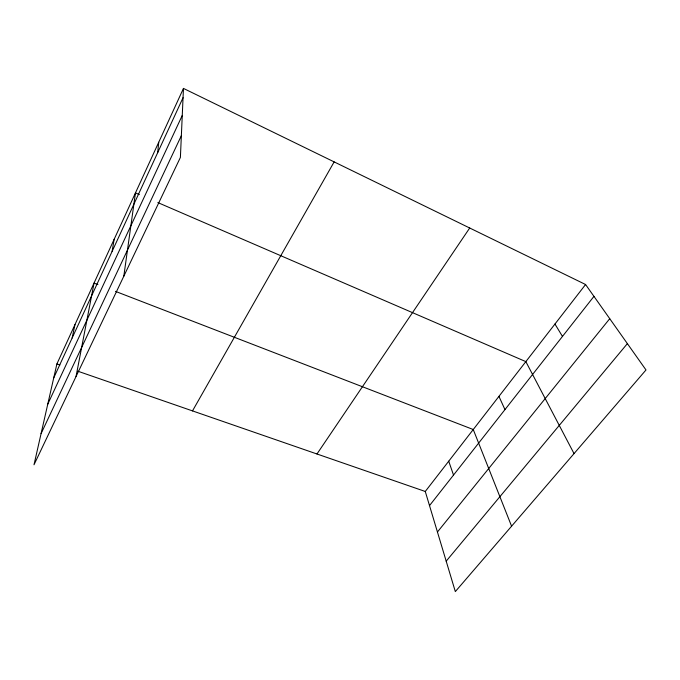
<?xml version="1.0" encoding="UTF-8"?>
<svg xmlns="http://www.w3.org/2000/svg" width="680" height="680" viewBox="0 0 680 680"><rect width="100%" height="100%" fill="white"/><g stroke="black" fill="none" stroke-linecap="round" stroke-linejoin="round"><path stroke-width="1.02" d="M183.464 88.409L180.395 157.42L34 464.78L56.891 363.953L183.464 88.409L585.573 284.512L646 369.962L455.328 591.591L425.272 491.478L77.885 371.221M157.692 152.643L158.729 142.256M123.819 276.19L135.464 192.907L139.349 194.59M112.115 251.387L114.163 239.267M76.041 376.507L94.035 283.101L97.928 284.606M72.131 338.019L74.97 324.598M53.728 377.893L183.047 97.699M47.761 404.175L182.257 115.439M41.081 433.611L181.364 135.635M192.499 410.899L334.144 161.891M316.974 453.985L469.71 228.004M425.272 491.478L585.573 284.512M429.513 505.614L593.954 296.361M437.435 532.006L609.739 318.682M446.19 561.162L627.376 343.621M56.891 363.953L59.891 364.99M115.472 291.372L473.254 429.522L511.589 526.192M157.828 202.572L525.844 361.624L574.039 453.602M554.957 324.046L562.471 336.43M498.933 396.372L504.968 409.606M448.723 461.193L453.517 475.065"/></g></svg>
